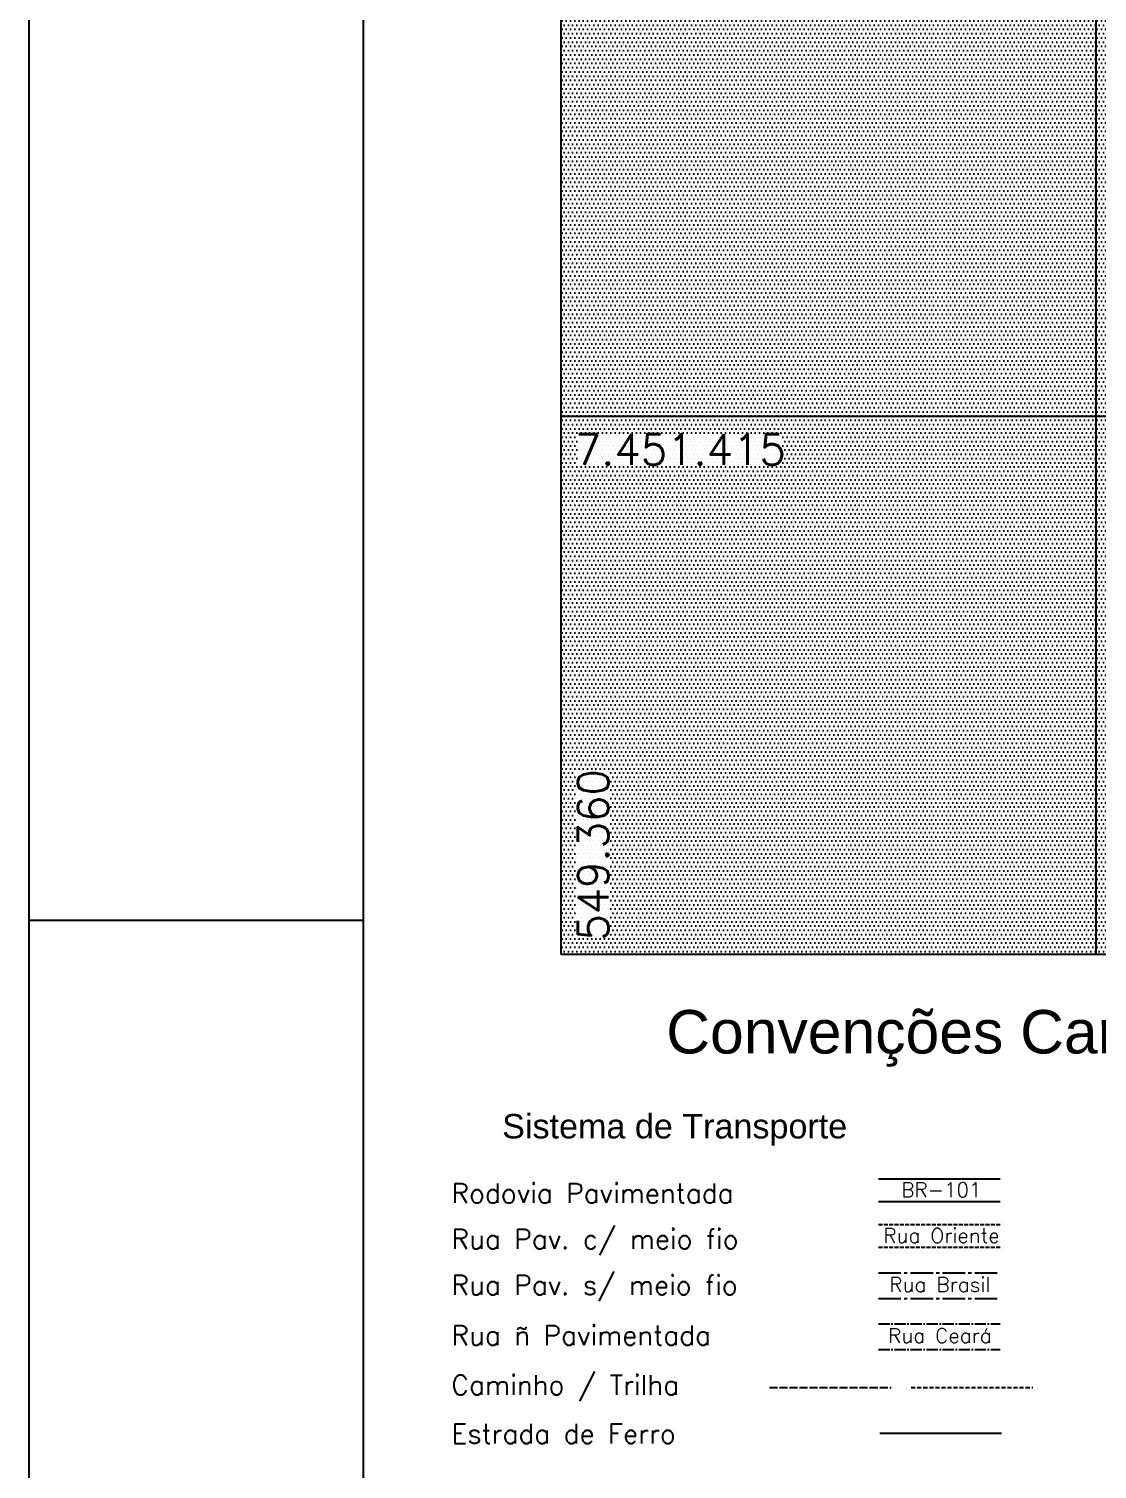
# Model space of a CAD drawing. Header units: millimetres. Extents: x 548366 to 1117317, y 7446967 to 14899125.
# Drawn here: x 548366 to 550363, y 7449448 to 7452139 of the extents above; entities that cross this region are included whole.
import ezdxf
from ezdxf.enums import TextEntityAlignment as Align

# ---------------------------------------------------------------- set-up
doc = ezdxf.new("R2010")
doc.units = ezdxf.units.MM
doc.header["$MEASUREMENT"] = 0
for name, pattern in [('CAMINHO', [3.75, 3, -0.75]), ('ESTR-TERRA', [1, 0.7, -0.1, 0.1, -0.1]), ('MEIO-FIOx2', [20, 15, -5]), ('TRILHA', [2.25, 1.5, -0.75])]:
    doc.linetypes.add(name, pattern=pattern)
for name, color, linetype in [('AID5_25K', 2, 'Continuous'), ('CARIMBO', 7, 'Continuous'), ('HACHURA_OCEANO', 131, 'Continuous'), ('MALHA_TM', 8, 'Continuous'), ('RADIAIS', 222, 'Continuous'), ('TXT_COORD_MALHA', 7, 'Continuous')]:
    doc.layers.add(name, color=color, linetype=linetype)
doc.styles.add('ARIAL', font='ARIAL.TTF')
doc.styles.add('ROMANS', font='romans.shx')
doc.styles.add('TXT_MALHA_10K', font='romans.shx', dxfattribs={"height": 23})
doc.linetypes.add('FERRO', pattern='A,10,["|",Standard,S=1.35,R=0,X=-0.6,Y=-0.675],0.01', length=10.01)
pattern_1 = [(0, (0, 0), (3.96875, 7.9375), [0, -7.9375])]

msp = doc.modelspace()

# ---------------------------------------------------------------- hatches: boundary and pattern name
at = {"layer": 'HACHURA_OCEANO'}
h = msp.add_hatch(dxfattribs=at)
h.set_pattern_fill('DOTS,_I', color=256, scale=5, style=2)
h.set_pattern_definition(pattern_1)
h.paths.add_polyline_path([(549860, 7452410), (549698.2, 7452410), (549694, 7452402.4), (549686.4, 7452394.8), (549652.3, 7452345), (549647.2, 7452338.6), (549360, 7452181.2), (549360, 7451910), (549860, 7451910)])
h = msp.add_hatch(dxfattribs=at)
h.set_pattern_fill('DOTS,_O', color=256, scale=5)
h.set_pattern_definition(pattern_1)
h.paths.add_polyline_path([(550360, 7452410), (549860, 7452410), (549860, 7451910), (550360, 7451910)])
h = msp.add_hatch(dxfattribs=at)
h.set_pattern_fill('DOTS,_O', color=256, scale=5)
h.set_pattern_definition(pattern_1)
h.paths.add_polyline_path([(550860, 7452410), (550360, 7452410), (550360, 7451910), (550860, 7451910)])
h = msp.add_hatch(dxfattribs=at)
h.set_pattern_fill('DOTS,_O', color=256, scale=5)
h.set_pattern_definition(pattern_1)
h.paths.add_polyline_path([(549860, 7451910), (549360, 7451910), (549360, 7451410), (549860, 7451410)])
h = msp.add_hatch(dxfattribs=at)
h.set_pattern_fill('DOTS,_O', color=256, scale=5)
h.set_pattern_definition(pattern_1)
h.paths.add_polyline_path([(550360, 7451910), (549860, 7451910), (549860, 7451410), (550360, 7451410)])
h = msp.add_hatch(dxfattribs=at)
h.set_pattern_fill('DOTS,_O', color=256, scale=5)
h.set_pattern_definition(pattern_1)
h.paths.add_polyline_path([(550860, 7451910), (550360, 7451910), (550360, 7451410), (550860, 7451410)])
h = msp.add_hatch(dxfattribs=at)
h.set_pattern_fill('DOTS', color=256, scale=5, style=0)
h.set_pattern_definition(pattern_1)
h.paths.add_polyline_path([(549860, 7451410), (549360, 7451410), (549360, 7450910), (549860, 7450910)])
h = msp.add_hatch(dxfattribs=at)
h.set_pattern_fill('DOTS', color=256, scale=5, style=0)
h.set_pattern_definition(pattern_1)
h.paths.add_polyline_path([(550360, 7451410), (549860, 7451410), (549860, 7450910), (550360, 7450910)])
h = msp.add_hatch(dxfattribs=at)
h.set_pattern_fill('DOTS', color=256, scale=5, style=0)
h.set_pattern_definition(pattern_1)
h.paths.add_polyline_path([(550860, 7451410), (550360, 7451410), (550360, 7450910), (550860, 7450910)])
h = msp.add_hatch(dxfattribs=at)
h.set_pattern_fill('DOTS', color=256, scale=5, style=0)
h.set_pattern_definition(pattern_1)
h.paths.add_polyline_path([(549860, 7450910), (549360, 7450910), (549360, 7450410), (549860, 7450410)])
h = msp.add_hatch(dxfattribs=at)
h.set_pattern_fill('DOTS', color=256, scale=5, style=0)
h.set_pattern_definition(pattern_1)
h.paths.add_polyline_path([(550360, 7450910), (549860, 7450910), (549860, 7450410), (550360, 7450410)])
h = msp.add_hatch(dxfattribs=at)
h.set_pattern_fill('DOTS', color=256, scale=5, style=0)
h.set_pattern_definition(pattern_1)
h.paths.add_polyline_path([(550860, 7450910), (550360, 7450910), (550360, 7450410), (550860, 7450410)])

# ---------------------------------------------------------------- linework, layer by layer
at = {"layer": 'AID5_25K'}
msp.add_lwpolyline([(549360, 7450410), (559365, 7450410), (559365, 7460415), (549360, 7460415), (549360, 7450410)], dxfattribs=at)
at = {"layer": 'CARIMBO', "color": 20}
for points in [[(548365.7, 7461404.7), (548365.7, 7446966.9), (560359.3, 7446966.9)], [(548990.7, 7450473.3), (548365.7, 7450473.3)]]:
    msp.add_lwpolyline(points, dxfattribs=at)
at = {"layer": 'CARIMBO', "color": 6}
msp.add_lwpolyline([(548990.7, 7461029.7), (548990.7, 7447341.9), (559734.3, 7447341.9), (559734.3, 7461029.7)], close=True, dxfattribs=at)
at = {"layer": 'CARIMBO', "color": 224, "linetype": 'Continuous'}
for points in [[(549953.7, 7449990.8), (550181.2, 7449990.8)], [(549953.7, 7449948.2), (550181.2, 7449948.2)]]:
    msp.add_lwpolyline(points, dxfattribs=at)
at = {"layer": 'CARIMBO', "color": 1, "linetype": 'MEIO-FIOx2', "ltscale": 0.5}
for points in [[(549953.7, 7449905.3), (550181.2, 7449905.3)], [(549953.7, 7449862.7), (550181.2, 7449862.7)]]:
    msp.add_lwpolyline(points, dxfattribs=at)
at = {"layer": 'CARIMBO', "color": 1, "linetype": 'ESTR-TERRA', "ltscale": 60}
for points in [[(549953.7, 7449814.7), (550181.2, 7449814.7)], [(549953.7, 7449766.8), (550181.2, 7449766.8)]]:
    msp.add_lwpolyline(points, dxfattribs=at)
at = {"layer": 'CARIMBO', "color": 2, "linetype": 'ESTR-TERRA', "ltscale": 30}
for points in [[(549953.7, 7449719.5), (550181.2, 7449719.5)], [(549953.7, 7449671.5), (550181.2, 7449671.5)]]:
    msp.add_lwpolyline(points, dxfattribs=at)
at = {"layer": 'CARIMBO', "color": 1, "linetype": 'CAMINHO', "ltscale": 5}
msp.add_lwpolyline([(549749.8, 7449600.9), (549977.3, 7449600.9)], dxfattribs=at)
at = {"layer": 'CARIMBO', "color": 1, "linetype": 'TRILHA', "ltscale": 5}
msp.add_lwpolyline([(550015.1, 7449600.9), (550242.5, 7449600.9)], dxfattribs=at)
at = {"layer": 'CARIMBO', "color": 7, "linetype": 'FERRO', "ltscale": 5}
msp.add_lwpolyline([(549956.3, 7449515.4), (550183.7, 7449515.4)], dxfattribs=at)
at = {"layer": 'MALHA_TM'}
for points in [[(550360, 7460415), (550360, 7450410)], [(549360, 7451415), (559365, 7451415)]]:
    msp.add_lwpolyline(points, dxfattribs=at)
at = {"layer": 'RADIAIS', "linetype": 'Continuous', "ltscale": 2.5}
msp.add_circle((554363.7, 7455412.7), 4998.2, dxfattribs=at)

# ---------------------------------------------------------------- texts
at = {"layer": 'CARIMBO'}
for s, height, style, p in [('Convenções Cartográficas', 81.129, 'ARIAL', (549557.1, 7450224.7)), ('Sistema de Transporte', 45.635, 'ARIAL', (549250.5, 7450066)), ('Rodovia Pavimentada', 36.508, 'ROMANS', (549155.6, 7449945.4)), ('Rua Pav. c/ meio fio', 36.508, 'ROMANS', (549155.6, 7449859.9)), ('Rua Pav. s/ meio fio', 36.508, 'ROMANS', (549155.6, 7449773.9)), ('Rua ñ Pavimentada', 36.508, 'ROMANS', (549155.6, 7449680)), ('Caminho / Trilha', 36.508, 'ROMANS', (549155.6, 7449587.3)), ('Estrada de Ferro', 36.508, 'ROMANS', (549155.6, 7449496.1))]:
    msp.add_text(s, height=height, dxfattribs=dict(at, style=style)).set_placement(p)
at = {"layer": 'CARIMBO', "color": 7, "ltscale": 0.2, "style": 'ROMANS'}
for s, height, p in [('BR-101', 27.38, (550071.4, 7449970)), ('Rua Oriente', 27.381, (550071.4, 7449884.4)), ('Rua Brasil', 27.38, (550068.5, 7449792.9)), ('Rua Ceará', 27.38, (550068.5, 7449697.6))]:
    msp.add_text(s, height=height, dxfattribs=at).set_placement(p, align=Align.MIDDLE_CENTER)
at = {"layer": 'TXT_COORD_MALHA', "style": 'TXT_MALHA_10K'}
msp.add_text('7.451.415', height=57.5, dxfattribs=at).set_placement((549386.3, 7451324.2))
msp.add_text('549.360', height=57.5, rotation=90, dxfattribs=at).set_placement((549449.3, 7450435.3))

doc.saveas('drawing.dxf')
